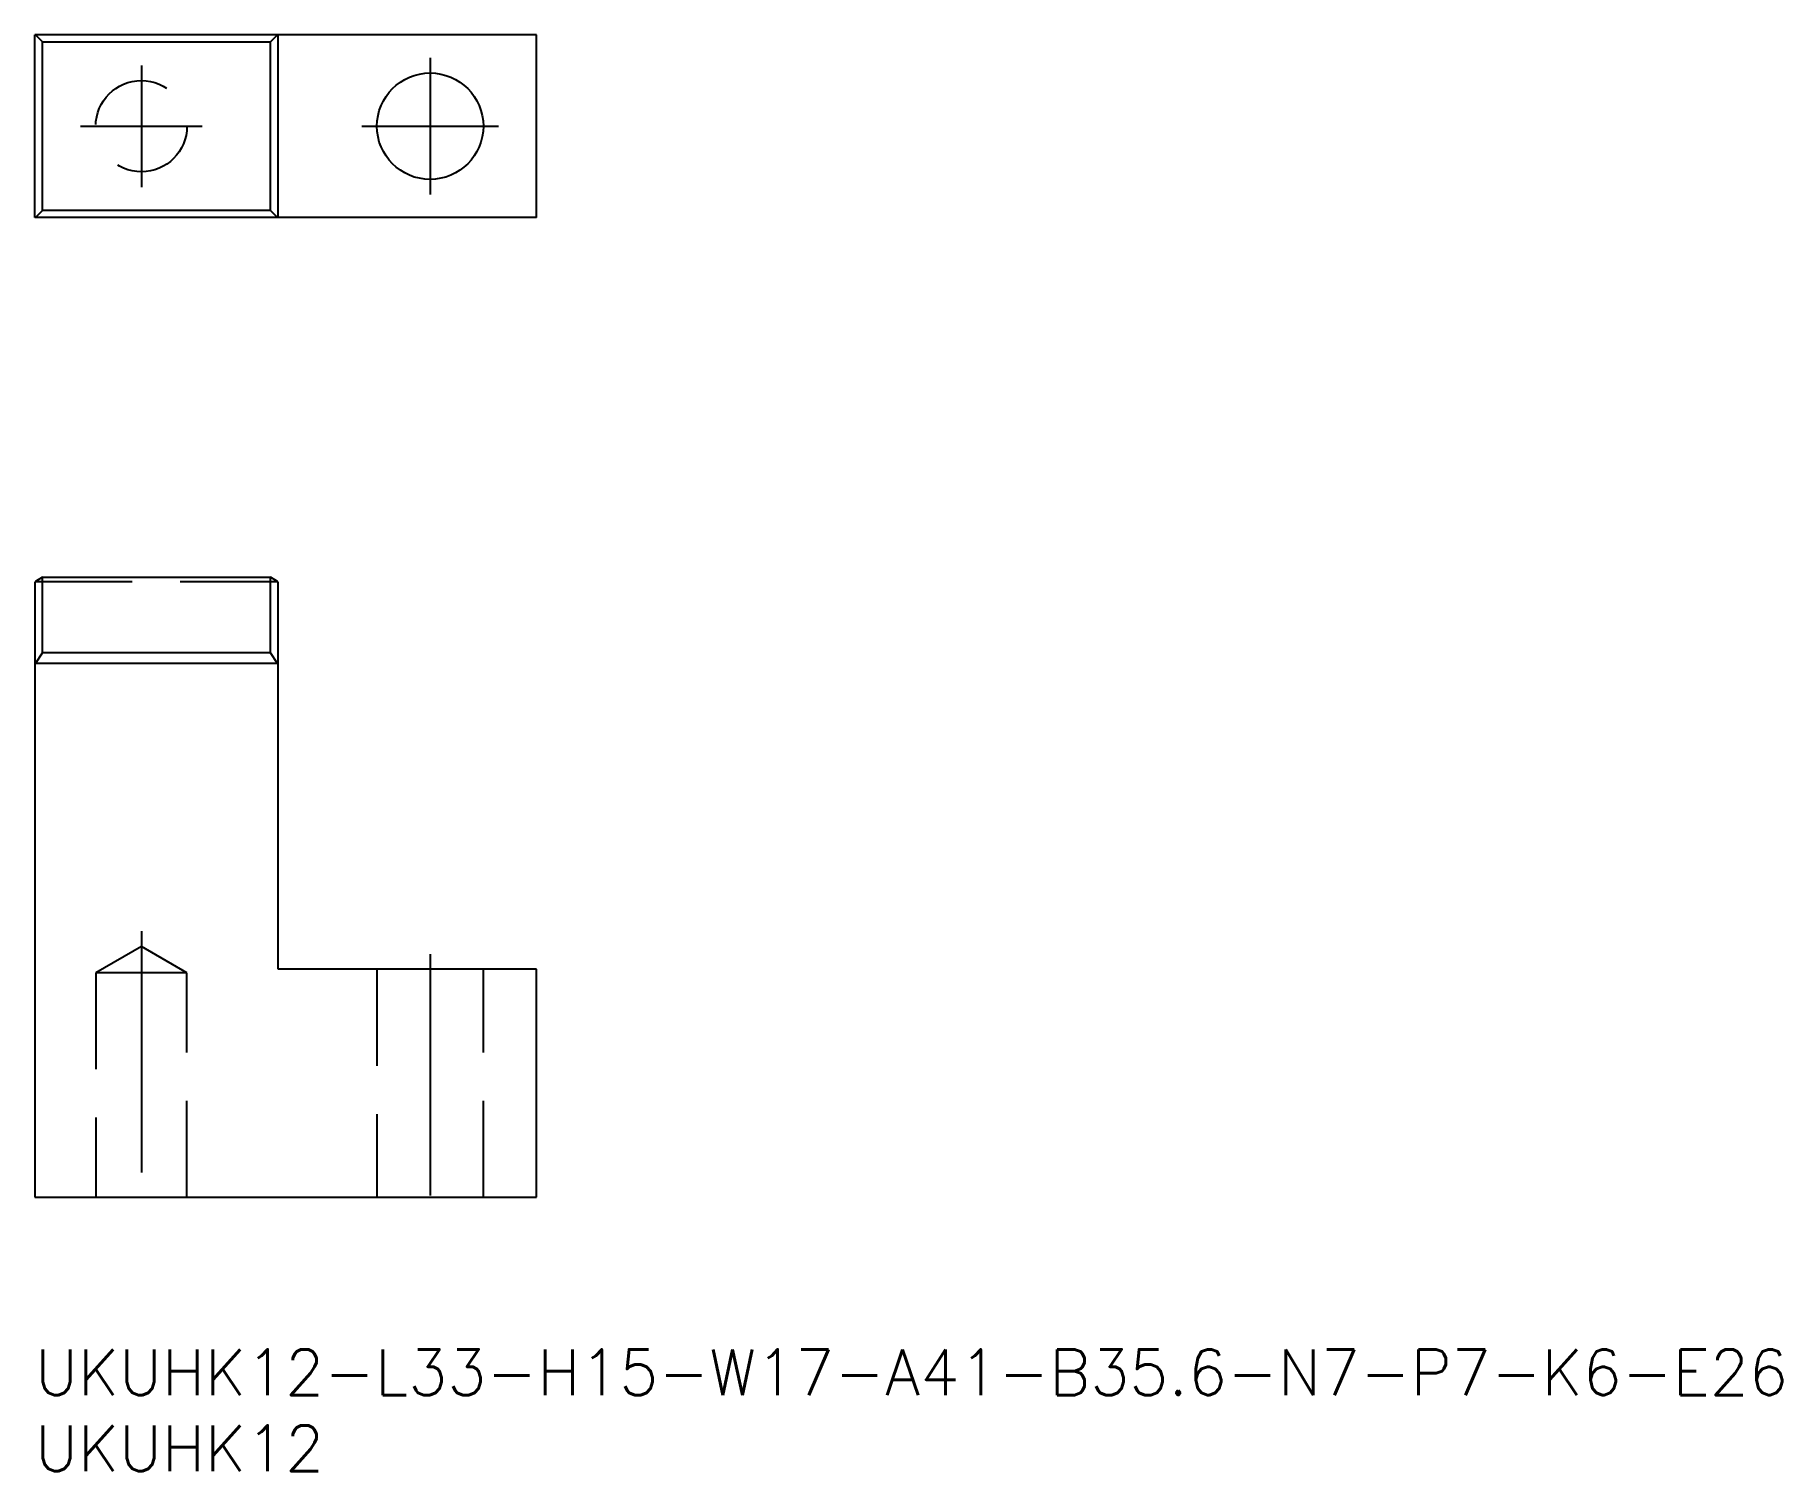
# Model space of a CAD drawing. Extents: x 0 to 115, y -8 to 86.
import ezdxf

# ---------------------------------------------------------------- set-up
doc = ezdxf.new("R2010")
doc.units = 0
doc.header["$LTSCALE"] = 0.5
doc.linetypes.add('CENTER', pattern=[50.8, 31.75, -6.35, 6.35, -6.35])
doc.linetypes.add('DASHED', pattern=[19.05, 12.7, -6.35])
for name, color, linetype in [('MSM_CENTER', 1, 'CENTER'), ('MSM_CONTINUOUS', 7, 'CONTINUOUS'), ('MSM_DASHED', 4, 'DASHED'), ('MSM_PART_NUMBER', 7, 'CONTINUOUS')]:
    doc.layers.add(name, color=color, linetype=linetype)
doc.styles.get("Standard").update_dxf_attribs({"font": 'txt.shx', "height": 1, "bigfont": 'bigfont.shx'})

# ---------------------------------------------------------------- blocks, each defined once
blk = doc.blocks.new('*U19')
at = {"layer": 'MSM_PART_NUMBER'}
blk.add_text('UKUHK12-L33-H15-W17-A41-B35.6-N7-P7-K6-E26', height=3, dxfattribs=at).set_placement((0, -3))
blk = doc.blocks.new('*U20')
at = {"layer": 'MSM_PART_NUMBER'}
blk.add_text('UKUHK12', height=3, dxfattribs=at).set_placement((0, -8))

msp = doc.modelspace()

# ---------------------------------------------------------------- linework, layer by layer
at = {"layer": 'MSM_CENTER'}
for p, q in [((7, 84.44), (7, 76.44)), ((26, 84.94), (26, 75.94)), ((3, 80.44), (11, 80.44)), ((21.5, 80.44), (30.5, 80.44)), ((7, 27.5), (7, 9)), ((26, 26), (26, 9))]:
    msp.add_line(p, q, dxfattribs=at)
at = {"layer": 'MSM_CONTINUOUS'}
for p, q in [((33, 86.44), (0, 86.44)), ((0, 74.44), (0, 86.44)), ((0.5, 85.98), (0.04, 86.44)), ((15.96, 86.44), (15.5, 85.98)), ((16, 74.44), (16, 86.44)), ((33, 74.44), (33, 86.44)), ((0.5, 74.89), (0.5, 85.98)), ((0.5, 85.98), (15.5, 85.98)), ((15.5, 74.89), (15.5, 85.98)), ((0.04, 74.44), (0.5, 74.89)), ((15.5, 74.89), (0.5, 74.89)), ((15.96, 74.44), (15.5, 74.89)), ((33, 74.44), (0, 74.44)), ((0.5, 50.79), (0.04, 50.5)), ((0.5, 50.79), (15.5, 50.79)), ((0.5, 45.81), (0.5, 50.79)), ((15.96, 50.5), (15.5, 50.79)), ((15.5, 45.81), (15.5, 50.79)), ((0.04, 50.5), (0, 50.45)), ((0, 50.45), (0, 10)), ((16, 50.45), (15.96, 50.5)), ((16, 25), (16, 50.45)), ((0.04, 45.1), (0, 45.05)), ((0.04, 45.1), (0.5, 45.81)), ((15.96, 45.1), (0.04, 45.1)), ((15.5, 45.81), (0.5, 45.81)), ((15.96, 45.1), (15.5, 45.81)), ((16, 45.05), (15.96, 45.1)), ((33, 25), (16, 25)), ((33, 10), (33, 25)), ((0, 10), (33, 10))]:
    msp.add_line(p, q, dxfattribs=at)
msp.add_circle((26, 80.44), 3.5, dxfattribs=at)
at = {"layer": 'MSM_DASHED'}
for p, q in [((0.04, 50.5), (15.96, 50.5)), ((7, 26.5), (4, 24.77)), ((10, 24.77), (7, 26.5)), ((10, 24.77), (4, 24.77)), ((4, 24.77), (4, 10)), ((10, 10), (10, 24.77)), ((22.5, 25), (22.5, 10)), ((29.5, 10), (29.5, 25))]:
    msp.add_line(p, q, dxfattribs=at)
msp.add_circle((7, 80.44), 3, dxfattribs=at)

# ---------------------------------------------------------------- block references
at = {"layer": 'MSM_CONTINUOUS'}
for name in ['*U19', '*U20']:
    msp.add_blockref(name, (0, 0), dxfattribs=at)

doc.saveas('drawing.dxf')
